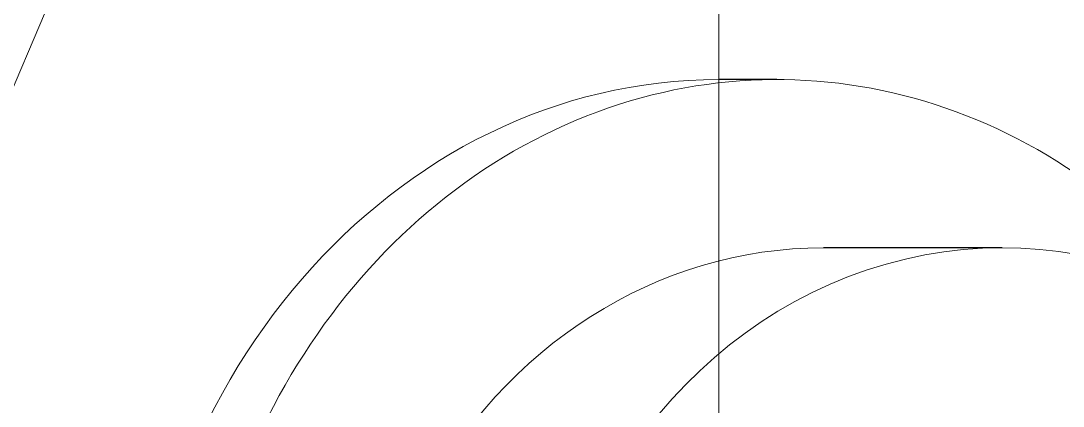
# Model space of a CAD drawing. Header units: millimetres. Extents: x 89051 to 218395, y -330386 to -125649.
# Drawn here: x 92787.8 to 92858.2, y -132814.1 to -132788 of the extents above; entities that cross this region are included whole.
import ezdxf

# ---------------------------------------------------------------- set-up
doc = ezdxf.new("R2010")
doc.units = ezdxf.units.MM
doc.header["$LTSCALE"] = 13
for name, pattern in [('1 实线', [0]), ('ACAD_ISO04W100', [30, 24, -3, 0, -3]), ('CENTER', [50.8, 31.75, -6.35, 6.35, -6.35])]:
    doc.linetypes.add(name, pattern=pattern)
doc.layers.get('0').update_dxf_attribs({"color": 1, "linetype": 'CENTER'})
doc.layers.add('标注、文本', color=3, linetype='Continuous', lineweight=25)
doc.layers.add('铁心', color=3, linetype='Continuous', lineweight=0)
doc.layers.add('粗实线', color=4, linetype='Continuous')

msp = doc.modelspace()

# ---------------------------------------------------------------- linework, layer by layer
at = {"color": 7, "linetype": '1 实线', "lineweight": 0, "extrusion": (0, 0, -1)}
for centre, major_axis, ratio, start_param, end_param in [((92838.864, -132837.98), (0, 45.983), 0.866025, 2.304713, 7.120065), ((92834.931, -132837.98), (0, 45.983), 0.866025, 3.141593, 6.283185), ((92854.094, -132837.98), (0, -34.608), 0.908418, 5.225125, 10.48821), ((92842.01, -132837.98), (0, -34.608), 0.908418, 6.283185, 9.424778)]:
    msp.add_ellipse(centre, major_axis=major_axis, ratio=ratio, start_param=start_param, end_param=end_param, dxfattribs=at)
at = {"layer": '标注、文本', "color": 1, "linetype": 'ACAD_ISO04W100', "lineweight": 15}
msp.add_line((92834.931, -132897.37), (92834.931, -132778.59), dxfattribs=at)
at = {"layer": '粗实线', "ltscale": 2}
for p, q in [((92838.864, -132791.997), (92834.931, -132791.997)), ((92854.094, -132803.372), (92842.01, -132803.372))]:
    msp.add_line(p, q, dxfattribs=at)
at = {"layer": '铁心'}
msp.add_lwpolyline([(92703.931, -132987.936), (93087.514, -132088.212), (93087.514, -132088.212)], dxfattribs=at)

doc.saveas('drawing.dxf')
